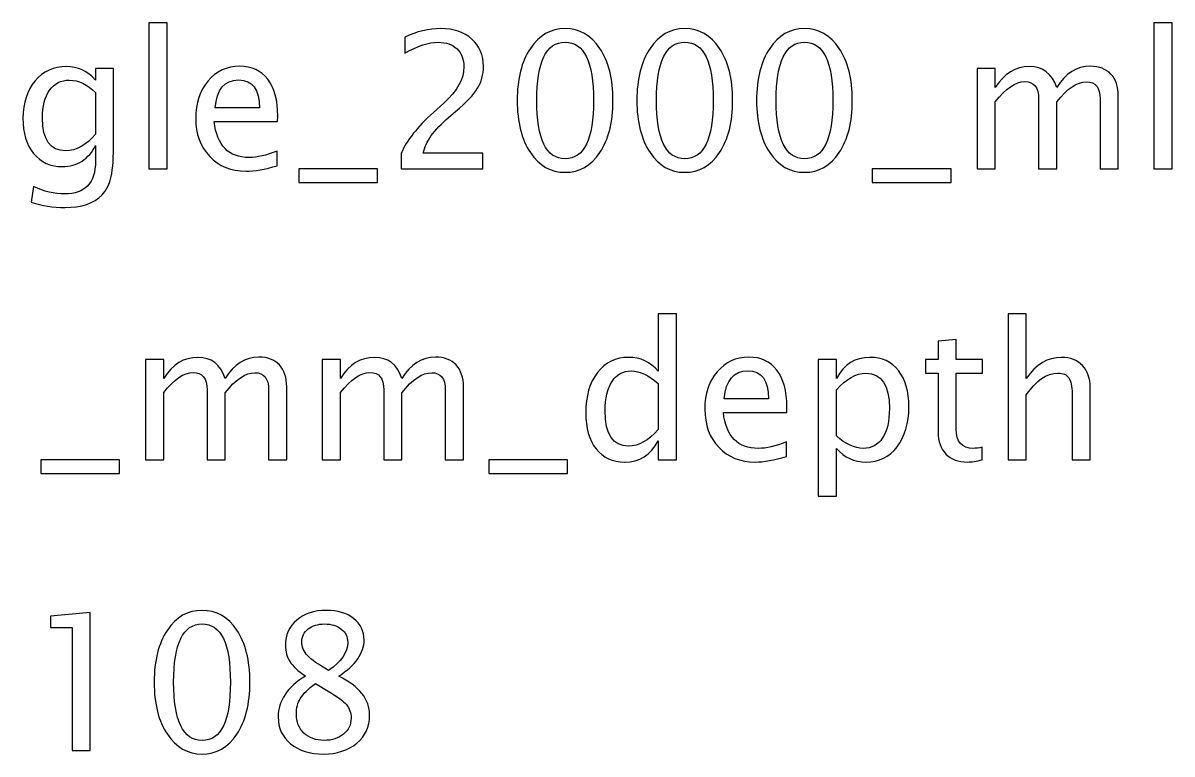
# Model space of a CAD drawing. Header units: centimetres. Extents: x -276 to 74, y -105 to 60.
# Drawn here: x 10.87 to 18.58, y 39.24 to 44.15 of the extents above; entities that cross this region are included whole.
import ezdxf

# ---------------------------------------------------------------- set-up
doc = ezdxf.new("R2010")
doc.units = ezdxf.units.CM
doc.header["$MEASUREMENT"] = 0
doc.layers.add('Layer 1', color=7, linetype='Continuous')

msp = doc.modelspace()

# ---------------------------------------------------------------- linework, layer by layer
at = {"layer": 'Layer 1'}
for points, knots in [([(11.71084, 43.17044), (11.71084, 43.17044), (11.71084, 44.14961), (11.71084, 44.14961), (11.71084, 44.14961), (11.71084, 44.14961), (11.83276, 44.14961), (11.83276, 44.14961), (11.83276, 44.14961), (11.83276, 44.14961), (11.83276, 43.17044), (11.83276, 43.17044), (11.83276, 43.17044), (11.83276, 43.17044), (11.71084, 43.17044), (11.71084, 43.17044)], [0, 0, 0, 0, 0.2, 0.2, 0.2, 0.2, 0.4, 0.4, 0.4, 0.4, 0.6, 0.6, 0.6, 0.6, 1, 1, 1, 1]), ([(13.40396, 43.17044), (13.40396, 43.17044), (13.40396, 43.27712), (13.40396, 43.27712), (13.40396, 43.27712), (13.43952, 43.36031), (13.51128, 43.45111), (13.61944, 43.54911), (13.61944, 43.54911), (13.61944, 43.54911), (13.68929, 43.61177), (13.68929, 43.61177), (13.68929, 43.61177), (13.77925, 43.69347), (13.82433, 43.77433), (13.82433, 43.85476), (13.82433, 43.85476), (13.82433, 43.90619), (13.80888, 43.94641), (13.77819, 43.97583), (13.77819, 43.97583), (13.7475, 44.00525), (13.70495, 44.02007), (13.65098, 44.02007), (13.65098, 44.02007), (13.5879, 44.02007), (13.51318, 43.99594), (13.42682, 43.94768), (13.42682, 43.94768), (13.42682, 43.94768), (13.42682, 44.05436), (13.42682, 44.05436), (13.42682, 44.05436), (13.50831, 44.09246), (13.58938, 44.11151), (13.67024, 44.11151), (13.67024, 44.11151), (13.75617, 44.11151), (13.82518, 44.08844), (13.87725, 44.04208), (13.87725, 44.04208), (13.92911, 43.99573), (13.95514, 43.93435), (13.95514, 43.85772), (13.95514, 43.85772), (13.95514, 43.80269), (13.94202, 43.75379), (13.91577, 43.71125), (13.91577, 43.71125), (13.88931, 43.66849), (13.84042, 43.61685), (13.76866, 43.55589), (13.76866, 43.55589), (13.76866, 43.55589), (13.72146, 43.51567), (13.72146, 43.51567), (13.72146, 43.51567), (13.62325, 43.43248), (13.56652, 43.3529), (13.55128, 43.27712), (13.55128, 43.27712), (13.55128, 43.27712), (13.95133, 43.27712), (13.95133, 43.27712), (13.95133, 43.27712), (13.95133, 43.27712), (13.95133, 43.17044), (13.95133, 43.17044), (13.95133, 43.17044), (13.95133, 43.17044), (13.40396, 43.17044), (13.40396, 43.17044)], [0, 0, 0, 0, 0.0526316, 0.0526316, 0.0526316, 0.0526316, 0.1052632, 0.1052632, 0.1052632, 0.1052632, 0.1578947, 0.1578947, 0.1578947, 0.1578947, 0.2105263, 0.2105263, 0.2105263, 0.2105263, 0.2631579, 0.2631579, 0.2631579, 0.2631579, 0.3157895, 0.3157895, 0.3157895, 0.3157895, 0.3684211, 0.3684211, 0.3684211, 0.3684211, 0.4210526, 0.4210526, 0.4210526, 0.4210526, 0.4736842, 0.4736842, 0.4736842, 0.4736842, 0.5263158, 0.5263158, 0.5263158, 0.5263158, 0.5789474, 0.5789474, 0.5789474, 0.5789474, 0.6315789, 0.6315789, 0.6315789, 0.6315789, 0.6842105, 0.6842105, 0.6842105, 0.6842105, 0.7368421, 0.7368421, 0.7368421, 0.7368421, 0.7894737, 0.7894737, 0.7894737, 0.7894737, 0.8421053, 0.8421053, 0.8421053, 0.8421053, 0.8947368, 0.8947368, 0.8947368, 0.8947368, 1, 1, 1, 1]), ([(14.50293, 43.14758), (14.40662, 43.14758), (14.32894, 43.19182), (14.2701, 43.28008), (14.2701, 43.28008), (14.21104, 43.36835), (14.18162, 43.48477), (14.18162, 43.62955), (14.18162, 43.62955), (14.18162, 43.77433), (14.21104, 43.89074), (14.2701, 43.97901), (14.2701, 43.97901), (14.32894, 44.06727), (14.40662, 44.11151), (14.50293, 44.11151), (14.50293, 44.11151), (14.59966, 44.11151), (14.67734, 44.06748), (14.73619, 43.97943), (14.73619, 43.97943), (14.79482, 43.89138), (14.82424, 43.77475), (14.82424, 43.62955), (14.82424, 43.62955), (14.82424, 43.48477), (14.79482, 43.36835), (14.73619, 43.28008), (14.73619, 43.28008), (14.67734, 43.19182), (14.59966, 43.14758), (14.50293, 43.14758)], [0, 0, 0, 0, 0.1111111, 0.1111111, 0.1111111, 0.1111111, 0.2222222, 0.2222222, 0.2222222, 0.2222222, 0.3333333, 0.3333333, 0.3333333, 0.3333333, 0.4444444, 0.4444444, 0.4444444, 0.4444444, 0.5555556, 0.5555556, 0.5555556, 0.5555556, 0.6666667, 0.6666667, 0.6666667, 0.6666667, 0.7777778, 0.7777778, 0.7777778, 0.7777778, 1, 1, 1, 1]), ([(15.30599, 43.14758), (15.20968, 43.14758), (15.132, 43.19182), (15.07316, 43.28008), (15.07316, 43.28008), (15.0141, 43.36835), (14.98468, 43.48477), (14.98468, 43.62955), (14.98468, 43.62955), (14.98468, 43.77433), (15.0141, 43.89074), (15.07316, 43.97901), (15.07316, 43.97901), (15.132, 44.06727), (15.20968, 44.11151), (15.30599, 44.11151), (15.30599, 44.11151), (15.40272, 44.11151), (15.4804, 44.06748), (15.53925, 43.97943), (15.53925, 43.97943), (15.59788, 43.89138), (15.6273, 43.77475), (15.6273, 43.62955), (15.6273, 43.62955), (15.6273, 43.48477), (15.59788, 43.36835), (15.53925, 43.28008), (15.53925, 43.28008), (15.4804, 43.19182), (15.40272, 43.14758), (15.30599, 43.14758)], [0, 0, 0, 0, 0.1111111, 0.1111111, 0.1111111, 0.1111111, 0.2222222, 0.2222222, 0.2222222, 0.2222222, 0.3333333, 0.3333333, 0.3333333, 0.3333333, 0.4444444, 0.4444444, 0.4444444, 0.4444444, 0.5555556, 0.5555556, 0.5555556, 0.5555556, 0.6666667, 0.6666667, 0.6666667, 0.6666667, 0.7777778, 0.7777778, 0.7777778, 0.7777778, 1, 1, 1, 1]), ([(16.10905, 43.14758), (16.01274, 43.14758), (15.93506, 43.19182), (15.87622, 43.28008), (15.87622, 43.28008), (15.81716, 43.36835), (15.78774, 43.48477), (15.78774, 43.62955), (15.78774, 43.62955), (15.78774, 43.77433), (15.81716, 43.89074), (15.87622, 43.97901), (15.87622, 43.97901), (15.93506, 44.06727), (16.01274, 44.11151), (16.10905, 44.11151), (16.10905, 44.11151), (16.20578, 44.11151), (16.28346, 44.06748), (16.34231, 43.97943), (16.34231, 43.97943), (16.40094, 43.89138), (16.43036, 43.77475), (16.43036, 43.62955), (16.43036, 43.62955), (16.43036, 43.48477), (16.40094, 43.36835), (16.34231, 43.28008), (16.34231, 43.28008), (16.28346, 43.19182), (16.20578, 43.14758), (16.10905, 43.14758)], [0, 0, 0, 0, 0.1111111, 0.1111111, 0.1111111, 0.1111111, 0.2222222, 0.2222222, 0.2222222, 0.2222222, 0.3333333, 0.3333333, 0.3333333, 0.3333333, 0.4444444, 0.4444444, 0.4444444, 0.4444444, 0.5555556, 0.5555556, 0.5555556, 0.5555556, 0.6666667, 0.6666667, 0.6666667, 0.6666667, 0.7777778, 0.7777778, 0.7777778, 0.7777778, 1, 1, 1, 1]), ([(18.45347, 43.17044), (18.45347, 43.17044), (18.45347, 44.14961), (18.45347, 44.14961), (18.45347, 44.14961), (18.45347, 44.14961), (18.57539, 44.14961), (18.57539, 44.14961), (18.57539, 44.14961), (18.57539, 44.14961), (18.57539, 43.17044), (18.57539, 43.17044), (18.57539, 43.17044), (18.57539, 43.17044), (18.45347, 43.17044), (18.45347, 43.17044)], [0, 0, 0, 0, 0.2, 0.2, 0.2, 0.2, 0.4, 0.4, 0.4, 0.4, 0.6, 0.6, 0.6, 0.6, 1, 1, 1, 1]), ([(14.50272, 43.23902), (14.62993, 43.23902), (14.69343, 43.3692), (14.69343, 43.62955), (14.69343, 43.62955), (14.69343, 43.8899), (14.62993, 44.02007), (14.50272, 44.02007), (14.50272, 44.02007), (14.37593, 44.02007), (14.31243, 43.8899), (14.31243, 43.62955), (14.31243, 43.62955), (14.31243, 43.3692), (14.37593, 43.23902), (14.50272, 43.23902)], [0, 0, 0, 0, 0.2, 0.2, 0.2, 0.2, 0.4, 0.4, 0.4, 0.4, 0.6, 0.6, 0.6, 0.6, 1, 1, 1, 1]), ([(15.30578, 43.23902), (15.43299, 43.23902), (15.49649, 43.3692), (15.49649, 43.62955), (15.49649, 43.62955), (15.49649, 43.8899), (15.43299, 44.02007), (15.30578, 44.02007), (15.30578, 44.02007), (15.17899, 44.02007), (15.11549, 43.8899), (15.11549, 43.62955), (15.11549, 43.62955), (15.11549, 43.3692), (15.17899, 43.23902), (15.30578, 43.23902)], [0, 0, 0, 0, 0.2, 0.2, 0.2, 0.2, 0.4, 0.4, 0.4, 0.4, 0.6, 0.6, 0.6, 0.6, 1, 1, 1, 1]), ([(16.10884, 43.23902), (16.23605, 43.23902), (16.29955, 43.3692), (16.29955, 43.62955), (16.29955, 43.62955), (16.29955, 43.8899), (16.23605, 44.02007), (16.10884, 44.02007), (16.10884, 44.02007), (15.98205, 44.02007), (15.91855, 43.8899), (15.91855, 43.62955), (15.91855, 43.62955), (15.91855, 43.3692), (15.98205, 43.23902), (16.10884, 43.23902)], [0, 0, 0, 0, 0.2, 0.2, 0.2, 0.2, 0.4, 0.4, 0.4, 0.4, 0.6, 0.6, 0.6, 0.6, 1, 1, 1, 1]), ([(10.92153, 42.94692), (10.92153, 42.94692), (10.93592, 43.05233), (10.93592, 43.05233), (10.93592, 43.05233), (11.00662, 43.01931), (11.07668, 43.0028), (11.1459, 43.0028), (11.1459, 43.0028), (11.28327, 43.0028), (11.35206, 43.07561), (11.35206, 43.22103), (11.35206, 43.22103), (11.35206, 43.22103), (11.35206, 43.32686), (11.35206, 43.32686), (11.35206, 43.32686), (11.33089, 43.2822), (11.30084, 43.2477), (11.26168, 43.22293), (11.26168, 43.22293), (11.22252, 43.19817), (11.17892, 43.18568), (11.13087, 43.18568), (11.13087, 43.18568), (11.04938, 43.18568), (10.98482, 43.21489), (10.93719, 43.27331), (10.93719, 43.27331), (10.88957, 43.33173), (10.86565, 43.41089), (10.86565, 43.5108), (10.86565, 43.5108), (10.86565, 43.61304), (10.89274, 43.69643), (10.94693, 43.76099), (10.94693, 43.76099), (11.00133, 43.82534), (11.07139, 43.85751), (11.15754, 43.85751), (11.15754, 43.85751), (11.23289, 43.85751), (11.29787, 43.82703), (11.35206, 43.76586), (11.35206, 43.76586), (11.35206, 43.76586), (11.35206, 43.84354), (11.35206, 43.84354), (11.35206, 43.84354), (11.35206, 43.84354), (11.47398, 43.84354), (11.47398, 43.84354), (11.47398, 43.84354), (11.47398, 43.84354), (11.47398, 43.35417), (11.47398, 43.35417), (11.47398, 43.35417), (11.47398, 43.24897), (11.46848, 43.17108), (11.45747, 43.12049), (11.45747, 43.12049), (11.44668, 43.0699), (11.42593, 43.02841), (11.39588, 42.99624), (11.39588, 42.99624), (11.34254, 42.93972), (11.25914, 42.91136), (11.1459, 42.91136), (11.1459, 42.91136), (11.06822, 42.91136), (10.9935, 42.92321), (10.92153, 42.94692)], [0, 0, 0, 0, 0.0526316, 0.0526316, 0.0526316, 0.0526316, 0.1052632, 0.1052632, 0.1052632, 0.1052632, 0.1578947, 0.1578947, 0.1578947, 0.1578947, 0.2105263, 0.2105263, 0.2105263, 0.2105263, 0.2631579, 0.2631579, 0.2631579, 0.2631579, 0.3157895, 0.3157895, 0.3157895, 0.3157895, 0.3684211, 0.3684211, 0.3684211, 0.3684211, 0.4210526, 0.4210526, 0.4210526, 0.4210526, 0.4736842, 0.4736842, 0.4736842, 0.4736842, 0.5263158, 0.5263158, 0.5263158, 0.5263158, 0.5789474, 0.5789474, 0.5789474, 0.5789474, 0.6315789, 0.6315789, 0.6315789, 0.6315789, 0.6842105, 0.6842105, 0.6842105, 0.6842105, 0.7368421, 0.7368421, 0.7368421, 0.7368421, 0.7894737, 0.7894737, 0.7894737, 0.7894737, 0.8421053, 0.8421053, 0.8421053, 0.8421053, 0.8947368, 0.8947368, 0.8947368, 0.8947368, 1, 1, 1, 1]), ([(12.5719, 43.19203), (12.48999, 43.16748), (12.41992, 43.1552), (12.3615, 43.1552), (12.3615, 43.1552), (12.26181, 43.1552), (12.18074, 43.18822), (12.1183, 43.25405), (12.1183, 43.25405), (12.05586, 43.31988), (12.02453, 43.40518), (12.02453, 43.51017), (12.02453, 43.51017), (12.02453, 43.61198), (12.05205, 43.69559), (12.10729, 43.76099), (12.10729, 43.76099), (12.16254, 43.82618), (12.23323, 43.85878), (12.31938, 43.85878), (12.31938, 43.85878), (12.40087, 43.85878), (12.46395, 43.82978), (12.5084, 43.77179), (12.5084, 43.77179), (12.55285, 43.71379), (12.57508, 43.63166), (12.57508, 43.52519), (12.57508, 43.52519), (12.57508, 43.52519), (12.57444, 43.48794), (12.57444, 43.48794), (12.57444, 43.48794), (12.57444, 43.48794), (12.14899, 43.48794), (12.14899, 43.48794), (12.14899, 43.48794), (12.16677, 43.32707), (12.2453, 43.24664), (12.38436, 43.24664), (12.38436, 43.24664), (12.43538, 43.24664), (12.49782, 43.26103), (12.5719, 43.28982), (12.5719, 43.28982), (12.5719, 43.28982), (12.5719, 43.19203), (12.5719, 43.19203)], [0, 0, 0, 0, 0.0769231, 0.0769231, 0.0769231, 0.0769231, 0.1538462, 0.1538462, 0.1538462, 0.1538462, 0.2307692, 0.2307692, 0.2307692, 0.2307692, 0.3076923, 0.3076923, 0.3076923, 0.3076923, 0.3846154, 0.3846154, 0.3846154, 0.3846154, 0.4615385, 0.4615385, 0.4615385, 0.4615385, 0.5384615, 0.5384615, 0.5384615, 0.5384615, 0.6153846, 0.6153846, 0.6153846, 0.6153846, 0.6923077, 0.6923077, 0.6923077, 0.6923077, 0.7692308, 0.7692308, 0.7692308, 0.7692308, 0.8461538, 0.8461538, 0.8461538, 0.8461538, 1, 1, 1, 1]), ([(17.26771, 43.17044), (17.26771, 43.17044), (17.26771, 43.84354), (17.26771, 43.84354), (17.26771, 43.84354), (17.26771, 43.84354), (17.38963, 43.84354), (17.38963, 43.84354), (17.38963, 43.84354), (17.38963, 43.84354), (17.38963, 43.71633), (17.38963, 43.71633), (17.38963, 43.71633), (17.44911, 43.81052), (17.52531, 43.85751), (17.61865, 43.85751), (17.61865, 43.85751), (17.70861, 43.85751), (17.76978, 43.81052), (17.80238, 43.71633), (17.80238, 43.71633), (17.86017, 43.81137), (17.93552, 43.85878), (18.02802, 43.85878), (18.02802, 43.85878), (18.08707, 43.85878), (18.133, 43.84142), (18.16581, 43.8065), (18.16581, 43.8065), (18.19862, 43.77157), (18.21513, 43.72268), (18.21513, 43.65981), (18.21513, 43.65981), (18.21513, 43.65981), (18.21513, 43.17044), (18.21513, 43.17044), (18.21513, 43.17044), (18.21513, 43.17044), (18.09321, 43.17044), (18.09321, 43.17044), (18.09321, 43.17044), (18.09321, 43.17044), (18.09321, 43.63971), (18.09321, 43.63971), (18.09321, 43.63971), (18.09321, 43.71633), (18.06273, 43.75464), (18.00177, 43.75464), (18.00177, 43.75464), (17.93848, 43.75464), (17.87202, 43.70998), (17.80238, 43.62044), (17.80238, 43.62044), (17.80238, 43.62044), (17.80238, 43.17044), (17.80238, 43.17044), (17.80238, 43.17044), (17.80238, 43.17044), (17.68046, 43.17044), (17.68046, 43.17044), (17.68046, 43.17044), (17.68046, 43.17044), (17.68046, 43.64013), (17.68046, 43.64013), (17.68046, 43.64013), (17.68046, 43.71739), (17.64956, 43.75591), (17.58754, 43.75591), (17.58754, 43.75591), (17.52594, 43.75591), (17.4599, 43.71104), (17.38963, 43.62108), (17.38963, 43.62108), (17.38963, 43.62108), (17.38963, 43.17044), (17.38963, 43.17044), (17.38963, 43.17044), (17.38963, 43.17044), (17.26771, 43.17044), (17.26771, 43.17044)], [0, 0, 0, 0, 0.047619, 0.047619, 0.047619, 0.047619, 0.0952381, 0.0952381, 0.0952381, 0.0952381, 0.1428571, 0.1428571, 0.1428571, 0.1428571, 0.1904762, 0.1904762, 0.1904762, 0.1904762, 0.2380952, 0.2380952, 0.2380952, 0.2380952, 0.2857143, 0.2857143, 0.2857143, 0.2857143, 0.3333333, 0.3333333, 0.3333333, 0.3333333, 0.3809524, 0.3809524, 0.3809524, 0.3809524, 0.4285714, 0.4285714, 0.4285714, 0.4285714, 0.4761905, 0.4761905, 0.4761905, 0.4761905, 0.5238095, 0.5238095, 0.5238095, 0.5238095, 0.5714286, 0.5714286, 0.5714286, 0.5714286, 0.6190476, 0.6190476, 0.6190476, 0.6190476, 0.6666667, 0.6666667, 0.6666667, 0.6666667, 0.7142857, 0.7142857, 0.7142857, 0.7142857, 0.7619048, 0.7619048, 0.7619048, 0.7619048, 0.8095238, 0.8095238, 0.8095238, 0.8095238, 0.8571429, 0.8571429, 0.8571429, 0.8571429, 0.9047619, 0.9047619, 0.9047619, 0.9047619, 1, 1, 1, 1]), ([(11.35206, 43.40327), (11.35206, 43.40327), (11.35206, 43.68246), (11.35206, 43.68246), (11.35206, 43.68246), (11.2983, 43.73813), (11.23967, 43.76607), (11.17638, 43.76607), (11.17638, 43.76607), (11.12007, 43.76607), (11.07605, 43.74363), (11.0443, 43.69855), (11.0443, 43.69855), (11.01234, 43.65368), (10.99646, 43.59123), (10.99646, 43.51165), (10.99646, 43.51165), (10.99646, 43.36539), (11.04832, 43.29236), (11.15225, 43.29236), (11.15225, 43.29236), (11.22294, 43.29236), (11.28962, 43.3294), (11.35206, 43.40327)], [0, 0, 0, 0, 0.1428571, 0.1428571, 0.1428571, 0.1428571, 0.2857143, 0.2857143, 0.2857143, 0.2857143, 0.4285714, 0.4285714, 0.4285714, 0.4285714, 0.5714286, 0.5714286, 0.5714286, 0.5714286, 0.7142857, 0.7142857, 0.7142857, 0.7142857, 1, 1, 1, 1]), ([(12.15534, 43.57938), (12.15534, 43.57938), (12.45252, 43.57938), (12.45252, 43.57938), (12.45252, 43.57938), (12.45252, 43.70469), (12.40574, 43.76734), (12.3124, 43.76734), (12.3124, 43.76734), (12.21842, 43.76734), (12.16614, 43.70469), (12.15534, 43.57938)], [0, 0, 0, 0, 0.25, 0.25, 0.25, 0.25, 0.5, 0.5, 0.5, 0.5, 1, 1, 1, 1]), ([(12.71689, 43.079), (12.71689, 43.079), (12.71689, 43.17044), (12.71689, 43.17044), (12.71689, 43.17044), (12.71689, 43.17044), (13.24521, 43.17044), (13.24521, 43.17044), (13.24521, 43.17044), (13.24521, 43.17044), (13.24521, 43.079), (13.24521, 43.079), (13.24521, 43.079), (13.24521, 43.079), (12.71689, 43.079), (12.71689, 43.079)], [0, 0, 0, 0, 0.2, 0.2, 0.2, 0.2, 0.4, 0.4, 0.4, 0.4, 0.6, 0.6, 0.6, 0.6, 1, 1, 1, 1]), ([(16.56413, 43.079), (16.56413, 43.079), (16.56413, 43.17044), (16.56413, 43.17044), (16.56413, 43.17044), (16.56413, 43.17044), (17.09245, 43.17044), (17.09245, 43.17044), (17.09245, 43.17044), (17.09245, 43.17044), (17.09245, 43.079), (17.09245, 43.079), (17.09245, 43.079), (17.09245, 43.079), (16.56413, 43.079), (16.56413, 43.079)], [0, 0, 0, 0, 0.2, 0.2, 0.2, 0.2, 0.4, 0.4, 0.4, 0.4, 0.6, 0.6, 0.6, 0.6, 1, 1, 1, 1]), ([(15.12766, 41.21887), (15.12766, 41.21887), (15.12766, 41.34524), (15.12766, 41.34524), (15.12766, 41.34524), (15.07792, 41.25083), (15.00299, 41.20363), (14.90287, 41.20363), (14.90287, 41.20363), (14.82159, 41.20363), (14.75767, 41.23305), (14.7111, 41.29211), (14.7111, 41.29211), (14.66453, 41.35116), (14.64125, 41.43181), (14.64125, 41.53404), (14.64125, 41.53404), (14.64125, 41.6458), (14.66771, 41.73576), (14.72041, 41.80392), (14.72041, 41.80392), (14.77333, 41.87186), (14.84276, 41.90594), (14.92891, 41.90594), (14.92891, 41.90594), (15.0087, 41.90594), (15.07517, 41.87546), (15.12766, 41.81429), (15.12766, 41.81429), (15.12766, 41.81429), (15.12766, 42.19804), (15.12766, 42.19804), (15.12766, 42.19804), (15.12766, 42.19804), (15.24958, 42.19804), (15.24958, 42.19804), (15.24958, 42.19804), (15.24958, 42.19804), (15.24958, 41.21887), (15.24958, 41.21887), (15.24958, 41.21887), (15.24958, 41.21887), (15.12766, 41.21887), (15.12766, 41.21887)], [0, 0, 0, 0, 0.0833333, 0.0833333, 0.0833333, 0.0833333, 0.1666667, 0.1666667, 0.1666667, 0.1666667, 0.25, 0.25, 0.25, 0.25, 0.3333333, 0.3333333, 0.3333333, 0.3333333, 0.4166667, 0.4166667, 0.4166667, 0.4166667, 0.5, 0.5, 0.5, 0.5, 0.5833333, 0.5833333, 0.5833333, 0.5833333, 0.6666667, 0.6666667, 0.6666667, 0.6666667, 0.75, 0.75, 0.75, 0.75, 0.8333333, 0.8333333, 0.8333333, 0.8333333, 1, 1, 1, 1]), ([(17.47567, 41.21887), (17.47567, 41.21887), (17.47567, 42.19804), (17.47567, 42.19804), (17.47567, 42.19804), (17.47567, 42.19804), (17.59759, 42.19804), (17.59759, 42.19804), (17.59759, 42.19804), (17.59759, 42.19804), (17.59759, 41.76476), (17.59759, 41.76476), (17.59759, 41.76476), (17.66215, 41.85895), (17.74131, 41.90594), (17.83487, 41.90594), (17.83487, 41.90594), (17.89371, 41.90594), (17.94049, 41.88753), (17.97499, 41.85048), (17.97499, 41.85048), (18.00949, 41.81365), (18.02685, 41.76391), (18.02685, 41.70168), (18.02685, 41.70168), (18.02685, 41.70168), (18.02685, 41.21887), (18.02685, 41.21887), (18.02685, 41.21887), (18.02685, 41.21887), (17.90493, 41.21887), (17.90493, 41.21887), (17.90493, 41.21887), (17.90493, 41.21887), (17.90493, 41.66189), (17.90493, 41.66189), (17.90493, 41.66189), (17.90493, 41.71184), (17.89752, 41.7474), (17.88292, 41.76857), (17.88292, 41.76857), (17.8681, 41.78995), (17.84376, 41.80053), (17.80968, 41.80053), (17.80968, 41.80053), (17.73475, 41.80053), (17.66405, 41.75164), (17.59759, 41.65385), (17.59759, 41.65385), (17.59759, 41.65385), (17.59759, 41.21887), (17.59759, 41.21887), (17.59759, 41.21887), (17.59759, 41.21887), (17.47567, 41.21887), (17.47567, 41.21887)], [0, 0, 0, 0, 0.0666667, 0.0666667, 0.0666667, 0.0666667, 0.1333333, 0.1333333, 0.1333333, 0.1333333, 0.2, 0.2, 0.2, 0.2, 0.2666667, 0.2666667, 0.2666667, 0.2666667, 0.3333333, 0.3333333, 0.3333333, 0.3333333, 0.4, 0.4, 0.4, 0.4, 0.4666667, 0.4666667, 0.4666667, 0.4666667, 0.5333333, 0.5333333, 0.5333333, 0.5333333, 0.6, 0.6, 0.6, 0.6, 0.6666667, 0.6666667, 0.6666667, 0.6666667, 0.7333333, 0.7333333, 0.7333333, 0.7333333, 0.8, 0.8, 0.8, 0.8, 0.8666667, 0.8666667, 0.8666667, 0.8666667, 1, 1, 1, 1]), ([(17.30168, 41.21908), (17.264, 41.20871), (17.2312, 41.20363), (17.20347, 41.20363), (17.20347, 41.20363), (17.14124, 41.20363), (17.09277, 41.22141), (17.05805, 41.25697), (17.05805, 41.25697), (17.02313, 41.29253), (17.00577, 41.34185), (17.00577, 41.40514), (17.00577, 41.40514), (17.00577, 41.40514), (17.00577, 41.80053), (17.00577, 41.80053), (17.00577, 41.80053), (17.00577, 41.80053), (16.92153, 41.80053), (16.92153, 41.80053), (16.92153, 41.80053), (16.92153, 41.80053), (16.92153, 41.89197), (16.92153, 41.89197), (16.92153, 41.89197), (16.92153, 41.89197), (17.00577, 41.89197), (17.00577, 41.89197), (17.00577, 41.89197), (17.00577, 41.89197), (17.00577, 42.01368), (17.00577, 42.01368), (17.00577, 42.01368), (17.00577, 42.01368), (17.12769, 42.02532), (17.12769, 42.02532), (17.12769, 42.02532), (17.12769, 42.02532), (17.12769, 41.89197), (17.12769, 41.89197), (17.12769, 41.89197), (17.12769, 41.89197), (17.30422, 41.89197), (17.30422, 41.89197), (17.30422, 41.89197), (17.30422, 41.89197), (17.30422, 41.80053), (17.30422, 41.80053), (17.30422, 41.80053), (17.30422, 41.80053), (17.12769, 41.80053), (17.12769, 41.80053), (17.12769, 41.80053), (17.12769, 41.80053), (17.12769, 41.42715), (17.12769, 41.42715), (17.12769, 41.42715), (17.12769, 41.3391), (17.166, 41.29507), (17.24241, 41.29507), (17.24241, 41.29507), (17.25871, 41.29507), (17.2784, 41.29782), (17.30168, 41.30311), (17.30168, 41.30311), (17.30168, 41.30311), (17.30168, 41.21908), (17.30168, 41.21908)], [0, 0, 0, 0, 0.0555556, 0.0555556, 0.0555556, 0.0555556, 0.1111111, 0.1111111, 0.1111111, 0.1111111, 0.1666667, 0.1666667, 0.1666667, 0.1666667, 0.2222222, 0.2222222, 0.2222222, 0.2222222, 0.2777778, 0.2777778, 0.2777778, 0.2777778, 0.3333333, 0.3333333, 0.3333333, 0.3333333, 0.3888889, 0.3888889, 0.3888889, 0.3888889, 0.4444444, 0.4444444, 0.4444444, 0.4444444, 0.5, 0.5, 0.5, 0.5, 0.5555556, 0.5555556, 0.5555556, 0.5555556, 0.6111111, 0.6111111, 0.6111111, 0.6111111, 0.6666667, 0.6666667, 0.6666667, 0.6666667, 0.7222222, 0.7222222, 0.7222222, 0.7222222, 0.7777778, 0.7777778, 0.7777778, 0.7777778, 0.8333333, 0.8333333, 0.8333333, 0.8333333, 0.8888889, 0.8888889, 0.8888889, 0.8888889, 1, 1, 1, 1]), ([(11.68807, 41.21887), (11.68807, 41.21887), (11.68807, 41.89197), (11.68807, 41.89197), (11.68807, 41.89197), (11.68807, 41.89197), (11.80999, 41.89197), (11.80999, 41.89197), (11.80999, 41.89197), (11.80999, 41.89197), (11.80999, 41.76476), (11.80999, 41.76476), (11.80999, 41.76476), (11.86947, 41.85895), (11.94567, 41.90594), (12.03901, 41.90594), (12.03901, 41.90594), (12.12897, 41.90594), (12.19014, 41.85895), (12.22274, 41.76476), (12.22274, 41.76476), (12.28053, 41.8598), (12.35588, 41.90721), (12.44838, 41.90721), (12.44838, 41.90721), (12.50743, 41.90721), (12.55336, 41.88985), (12.58617, 41.85493), (12.58617, 41.85493), (12.61898, 41.82), (12.63549, 41.77111), (12.63549, 41.70824), (12.63549, 41.70824), (12.63549, 41.70824), (12.63549, 41.21887), (12.63549, 41.21887), (12.63549, 41.21887), (12.63549, 41.21887), (12.51357, 41.21887), (12.51357, 41.21887), (12.51357, 41.21887), (12.51357, 41.21887), (12.51357, 41.68814), (12.51357, 41.68814), (12.51357, 41.68814), (12.51357, 41.76476), (12.48309, 41.80307), (12.42213, 41.80307), (12.42213, 41.80307), (12.35884, 41.80307), (12.29238, 41.75841), (12.22274, 41.66887), (12.22274, 41.66887), (12.22274, 41.66887), (12.22274, 41.21887), (12.22274, 41.21887), (12.22274, 41.21887), (12.22274, 41.21887), (12.10082, 41.21887), (12.10082, 41.21887), (12.10082, 41.21887), (12.10082, 41.21887), (12.10082, 41.68856), (12.10082, 41.68856), (12.10082, 41.68856), (12.10082, 41.76582), (12.06992, 41.80434), (12.0079, 41.80434), (12.0079, 41.80434), (11.9463, 41.80434), (11.88026, 41.75947), (11.80999, 41.66951), (11.80999, 41.66951), (11.80999, 41.66951), (11.80999, 41.21887), (11.80999, 41.21887), (11.80999, 41.21887), (11.80999, 41.21887), (11.68807, 41.21887), (11.68807, 41.21887)], [0, 0, 0, 0, 0.047619, 0.047619, 0.047619, 0.047619, 0.0952381, 0.0952381, 0.0952381, 0.0952381, 0.1428571, 0.1428571, 0.1428571, 0.1428571, 0.1904762, 0.1904762, 0.1904762, 0.1904762, 0.2380952, 0.2380952, 0.2380952, 0.2380952, 0.2857143, 0.2857143, 0.2857143, 0.2857143, 0.3333333, 0.3333333, 0.3333333, 0.3333333, 0.3809524, 0.3809524, 0.3809524, 0.3809524, 0.4285714, 0.4285714, 0.4285714, 0.4285714, 0.4761905, 0.4761905, 0.4761905, 0.4761905, 0.5238095, 0.5238095, 0.5238095, 0.5238095, 0.5714286, 0.5714286, 0.5714286, 0.5714286, 0.6190476, 0.6190476, 0.6190476, 0.6190476, 0.6666667, 0.6666667, 0.6666667, 0.6666667, 0.7142857, 0.7142857, 0.7142857, 0.7142857, 0.7619048, 0.7619048, 0.7619048, 0.7619048, 0.8095238, 0.8095238, 0.8095238, 0.8095238, 0.8571429, 0.8571429, 0.8571429, 0.8571429, 0.9047619, 0.9047619, 0.9047619, 0.9047619, 1, 1, 1, 1]), ([(12.87383, 41.21887), (12.87383, 41.21887), (12.87383, 41.89197), (12.87383, 41.89197), (12.87383, 41.89197), (12.87383, 41.89197), (12.99575, 41.89197), (12.99575, 41.89197), (12.99575, 41.89197), (12.99575, 41.89197), (12.99575, 41.76476), (12.99575, 41.76476), (12.99575, 41.76476), (13.05523, 41.85895), (13.13143, 41.90594), (13.22477, 41.90594), (13.22477, 41.90594), (13.31473, 41.90594), (13.3759, 41.85895), (13.4085, 41.76476), (13.4085, 41.76476), (13.46629, 41.8598), (13.54164, 41.90721), (13.63414, 41.90721), (13.63414, 41.90721), (13.69319, 41.90721), (13.73912, 41.88985), (13.77193, 41.85493), (13.77193, 41.85493), (13.80474, 41.82), (13.82125, 41.77111), (13.82125, 41.70824), (13.82125, 41.70824), (13.82125, 41.70824), (13.82125, 41.21887), (13.82125, 41.21887), (13.82125, 41.21887), (13.82125, 41.21887), (13.69933, 41.21887), (13.69933, 41.21887), (13.69933, 41.21887), (13.69933, 41.21887), (13.69933, 41.68814), (13.69933, 41.68814), (13.69933, 41.68814), (13.69933, 41.76476), (13.66885, 41.80307), (13.60789, 41.80307), (13.60789, 41.80307), (13.5446, 41.80307), (13.47814, 41.75841), (13.4085, 41.66887), (13.4085, 41.66887), (13.4085, 41.66887), (13.4085, 41.21887), (13.4085, 41.21887), (13.4085, 41.21887), (13.4085, 41.21887), (13.28658, 41.21887), (13.28658, 41.21887), (13.28658, 41.21887), (13.28658, 41.21887), (13.28658, 41.68856), (13.28658, 41.68856), (13.28658, 41.68856), (13.28658, 41.76582), (13.25568, 41.80434), (13.19366, 41.80434), (13.19366, 41.80434), (13.13206, 41.80434), (13.06602, 41.75947), (12.99575, 41.66951), (12.99575, 41.66951), (12.99575, 41.66951), (12.99575, 41.21887), (12.99575, 41.21887), (12.99575, 41.21887), (12.99575, 41.21887), (12.87383, 41.21887), (12.87383, 41.21887)], [0, 0, 0, 0, 0.047619, 0.047619, 0.047619, 0.047619, 0.0952381, 0.0952381, 0.0952381, 0.0952381, 0.1428571, 0.1428571, 0.1428571, 0.1428571, 0.1904762, 0.1904762, 0.1904762, 0.1904762, 0.2380952, 0.2380952, 0.2380952, 0.2380952, 0.2857143, 0.2857143, 0.2857143, 0.2857143, 0.3333333, 0.3333333, 0.3333333, 0.3333333, 0.3809524, 0.3809524, 0.3809524, 0.3809524, 0.4285714, 0.4285714, 0.4285714, 0.4285714, 0.4761905, 0.4761905, 0.4761905, 0.4761905, 0.5238095, 0.5238095, 0.5238095, 0.5238095, 0.5714286, 0.5714286, 0.5714286, 0.5714286, 0.6190476, 0.6190476, 0.6190476, 0.6190476, 0.6666667, 0.6666667, 0.6666667, 0.6666667, 0.7142857, 0.7142857, 0.7142857, 0.7142857, 0.7619048, 0.7619048, 0.7619048, 0.7619048, 0.8095238, 0.8095238, 0.8095238, 0.8095238, 0.8571429, 0.8571429, 0.8571429, 0.8571429, 0.9047619, 0.9047619, 0.9047619, 0.9047619, 1, 1, 1, 1]), ([(15.98787, 41.24046), (15.90596, 41.21591), (15.83589, 41.20363), (15.77747, 41.20363), (15.77747, 41.20363), (15.67778, 41.20363), (15.59671, 41.23665), (15.53427, 41.30248), (15.53427, 41.30248), (15.47183, 41.36831), (15.4405, 41.45361), (15.4405, 41.5586), (15.4405, 41.5586), (15.4405, 41.66041), (15.46802, 41.74402), (15.52326, 41.80942), (15.52326, 41.80942), (15.57851, 41.87461), (15.6492, 41.90721), (15.73535, 41.90721), (15.73535, 41.90721), (15.81684, 41.90721), (15.87992, 41.87821), (15.92437, 41.82022), (15.92437, 41.82022), (15.96882, 41.76222), (15.99105, 41.68009), (15.99105, 41.57362), (15.99105, 41.57362), (15.99105, 41.57362), (15.99041, 41.53637), (15.99041, 41.53637), (15.99041, 41.53637), (15.99041, 41.53637), (15.56496, 41.53637), (15.56496, 41.53637), (15.56496, 41.53637), (15.58274, 41.3755), (15.66127, 41.29507), (15.80033, 41.29507), (15.80033, 41.29507), (15.85135, 41.29507), (15.91379, 41.30946), (15.98787, 41.33825), (15.98787, 41.33825), (15.98787, 41.33825), (15.98787, 41.24046), (15.98787, 41.24046)], [0, 0, 0, 0, 0.0769231, 0.0769231, 0.0769231, 0.0769231, 0.1538462, 0.1538462, 0.1538462, 0.1538462, 0.2307692, 0.2307692, 0.2307692, 0.2307692, 0.3076923, 0.3076923, 0.3076923, 0.3076923, 0.3846154, 0.3846154, 0.3846154, 0.3846154, 0.4615385, 0.4615385, 0.4615385, 0.4615385, 0.5384615, 0.5384615, 0.5384615, 0.5384615, 0.6153846, 0.6153846, 0.6153846, 0.6153846, 0.6923077, 0.6923077, 0.6923077, 0.6923077, 0.7692308, 0.7692308, 0.7692308, 0.7692308, 0.8461538, 0.8461538, 0.8461538, 0.8461538, 1, 1, 1, 1]), ([(16.20144, 40.97376), (16.20144, 40.97376), (16.20144, 41.89197), (16.20144, 41.89197), (16.20144, 41.89197), (16.20144, 41.89197), (16.32336, 41.89197), (16.32336, 41.89197), (16.32336, 41.89197), (16.32336, 41.89197), (16.32336, 41.76476), (16.32336, 41.76476), (16.32336, 41.76476), (16.37331, 41.85895), (16.44846, 41.90594), (16.54857, 41.90594), (16.54857, 41.90594), (16.62964, 41.90594), (16.69335, 41.87652), (16.73992, 41.81746), (16.73992, 41.81746), (16.78649, 41.75841), (16.80977, 41.67776), (16.80977, 41.57553), (16.80977, 41.57553), (16.80977, 41.46419), (16.78331, 41.37423), (16.73061, 41.30608), (16.73061, 41.30608), (16.6779, 41.23771), (16.60848, 41.20363), (16.52254, 41.20363), (16.52254, 41.20363), (16.44274, 41.20363), (16.37628, 41.23411), (16.32336, 41.29528), (16.32336, 41.29528), (16.32336, 41.29528), (16.32336, 40.97376), (16.32336, 40.97376), (16.32336, 40.97376), (16.32336, 40.97376), (16.20144, 40.97376), (16.20144, 40.97376)], [0, 0, 0, 0, 0.0833333, 0.0833333, 0.0833333, 0.0833333, 0.1666667, 0.1666667, 0.1666667, 0.1666667, 0.25, 0.25, 0.25, 0.25, 0.3333333, 0.3333333, 0.3333333, 0.3333333, 0.4166667, 0.4166667, 0.4166667, 0.4166667, 0.5, 0.5, 0.5, 0.5, 0.5833333, 0.5833333, 0.5833333, 0.5833333, 0.6666667, 0.6666667, 0.6666667, 0.6666667, 0.75, 0.75, 0.75, 0.75, 0.8333333, 0.8333333, 0.8333333, 0.8333333, 1, 1, 1, 1]), ([(15.12766, 41.73089), (15.06437, 41.78656), (15.00447, 41.8145), (14.94774, 41.8145), (14.94774, 41.8145), (14.89186, 41.8145), (14.84868, 41.79122), (14.81799, 41.74444), (14.81799, 41.74444), (14.7873, 41.69787), (14.77206, 41.63183), (14.77206, 41.54632), (14.77206, 41.54632), (14.77206, 41.38905), (14.82413, 41.31031), (14.92848, 41.31031), (14.92848, 41.31031), (14.99622, 41.31031), (15.06268, 41.34735), (15.12766, 41.42122), (15.12766, 41.42122), (15.12766, 41.42122), (15.12766, 41.73089), (15.12766, 41.73089)], [0, 0, 0, 0, 0.1428571, 0.1428571, 0.1428571, 0.1428571, 0.2857143, 0.2857143, 0.2857143, 0.2857143, 0.4285714, 0.4285714, 0.4285714, 0.4285714, 0.5714286, 0.5714286, 0.5714286, 0.5714286, 0.7142857, 0.7142857, 0.7142857, 0.7142857, 1, 1, 1, 1]), ([(15.57131, 41.62781), (15.57131, 41.62781), (15.86849, 41.62781), (15.86849, 41.62781), (15.86849, 41.62781), (15.86849, 41.75312), (15.82171, 41.81577), (15.72837, 41.81577), (15.72837, 41.81577), (15.63439, 41.81577), (15.58211, 41.75312), (15.57131, 41.62781)], [0, 0, 0, 0, 0.25, 0.25, 0.25, 0.25, 0.5, 0.5, 0.5, 0.5, 1, 1, 1, 1]), ([(16.32336, 41.37931), (16.38623, 41.32322), (16.44613, 41.29507), (16.50307, 41.29507), (16.50307, 41.29507), (16.55916, 41.29507), (16.60255, 41.31857), (16.63303, 41.36534), (16.63303, 41.36534), (16.66372, 41.41212), (16.67896, 41.47795), (16.67896, 41.56304), (16.67896, 41.56304), (16.67896, 41.72052), (16.62689, 41.79926), (16.52275, 41.79926), (16.52275, 41.79926), (16.45459, 41.79926), (16.38813, 41.76243), (16.32336, 41.68856), (16.32336, 41.68856), (16.32336, 41.68856), (16.32336, 41.37931), (16.32336, 41.37931)], [0, 0, 0, 0, 0.1428571, 0.1428571, 0.1428571, 0.1428571, 0.2857143, 0.2857143, 0.2857143, 0.2857143, 0.4285714, 0.4285714, 0.4285714, 0.4285714, 0.5714286, 0.5714286, 0.5714286, 0.5714286, 0.7142857, 0.7142857, 0.7142857, 0.7142857, 1, 1, 1, 1]), ([(10.98449, 41.12743), (10.98449, 41.12743), (10.98449, 41.21887), (10.98449, 41.21887), (10.98449, 41.21887), (10.98449, 41.21887), (11.51281, 41.21887), (11.51281, 41.21887), (11.51281, 41.21887), (11.51281, 41.21887), (11.51281, 41.12743), (11.51281, 41.12743), (11.51281, 41.12743), (11.51281, 41.12743), (10.98449, 41.12743), (10.98449, 41.12743)], [0, 0, 0, 0, 0.2, 0.2, 0.2, 0.2, 0.4, 0.4, 0.4, 0.4, 0.6, 0.6, 0.6, 0.6, 1, 1, 1, 1]), ([(13.99101, 41.12743), (13.99101, 41.12743), (13.99101, 41.21887), (13.99101, 41.21887), (13.99101, 41.21887), (13.99101, 41.21887), (14.51933, 41.21887), (14.51933, 41.21887), (14.51933, 41.21887), (14.51933, 41.21887), (14.51933, 41.12743), (14.51933, 41.12743), (14.51933, 41.12743), (14.51933, 41.12743), (13.99101, 41.12743), (13.99101, 41.12743)], [0, 0, 0, 0, 0.2, 0.2, 0.2, 0.2, 0.4, 0.4, 0.4, 0.4, 0.6, 0.6, 0.6, 0.6, 1, 1, 1, 1]), ([(11.19553, 39.2673), (11.19553, 39.2673), (11.19553, 40.09407), (11.19553, 40.09407), (11.19553, 40.09407), (11.19553, 40.09407), (11.04948, 40.09407), (11.04948, 40.09407), (11.04948, 40.09407), (11.04948, 40.09407), (11.04948, 40.17027), (11.04948, 40.17027), (11.04948, 40.17027), (11.04948, 40.17027), (11.31745, 40.19313), (11.31745, 40.19313), (11.31745, 40.19313), (11.31745, 40.19313), (11.31745, 39.2673), (11.31745, 39.2673), (11.31745, 39.2673), (11.31745, 39.2673), (11.19553, 39.2673), (11.19553, 39.2673)], [0, 0, 0, 0, 0.1428571, 0.1428571, 0.1428571, 0.1428571, 0.2857143, 0.2857143, 0.2857143, 0.2857143, 0.4285714, 0.4285714, 0.4285714, 0.4285714, 0.5714286, 0.5714286, 0.5714286, 0.5714286, 0.7142857, 0.7142857, 0.7142857, 0.7142857, 1, 1, 1, 1]), ([(12.06717, 39.24444), (11.97086, 39.24444), (11.89318, 39.28868), (11.83434, 39.37694), (11.83434, 39.37694), (11.77528, 39.46521), (11.74586, 39.58163), (11.74586, 39.72641), (11.74586, 39.72641), (11.74586, 39.87119), (11.77528, 39.9876), (11.83434, 40.07587), (11.83434, 40.07587), (11.89318, 40.16413), (11.97086, 40.20837), (12.06717, 40.20837), (12.06717, 40.20837), (12.1639, 40.20837), (12.24158, 40.16434), (12.30043, 40.07629), (12.30043, 40.07629), (12.35906, 39.98824), (12.38848, 39.87161), (12.38848, 39.72641), (12.38848, 39.72641), (12.38848, 39.58163), (12.35906, 39.46521), (12.30043, 39.37694), (12.30043, 39.37694), (12.24158, 39.28868), (12.1639, 39.24444), (12.06717, 39.24444)], [0, 0, 0, 0, 0.1111111, 0.1111111, 0.1111111, 0.1111111, 0.2222222, 0.2222222, 0.2222222, 0.2222222, 0.3333333, 0.3333333, 0.3333333, 0.3333333, 0.4444444, 0.4444444, 0.4444444, 0.4444444, 0.5555556, 0.5555556, 0.5555556, 0.5555556, 0.6666667, 0.6666667, 0.6666667, 0.6666667, 0.7777778, 0.7777778, 0.7777778, 0.7777778, 1, 1, 1, 1]), ([(12.76101, 39.76705), (12.71063, 39.80218), (12.6755, 39.83478), (12.65581, 39.86505), (12.65581, 39.86505), (12.63613, 39.8951), (12.62639, 39.93151), (12.62639, 39.97406), (12.62639, 39.97406), (12.62639, 40.04348), (12.65179, 40.1), (12.70238, 40.14339), (12.70238, 40.14339), (12.75318, 40.18678), (12.81943, 40.20837), (12.90113, 40.20837), (12.90113, 40.20837), (12.97649, 40.20837), (13.03766, 40.18996), (13.08444, 40.15313), (13.08444, 40.15313), (13.13122, 40.11651), (13.15471, 40.06867), (13.15471, 40.01004), (13.15471, 40.01004), (13.15471, 39.92114), (13.09777, 39.84007), (12.98411, 39.76705), (12.98411, 39.76705), (13.12233, 39.69931), (13.19154, 39.61189), (13.19154, 39.50479), (13.19154, 39.50479), (13.19154, 39.42838), (13.16254, 39.36594), (13.10476, 39.31725), (13.10476, 39.31725), (13.04697, 39.26878), (12.97268, 39.24444), (12.88166, 39.24444), (12.88166, 39.24444), (12.79086, 39.24444), (12.71762, 39.2673), (12.66174, 39.31302), (12.66174, 39.31302), (12.60607, 39.35853), (12.57813, 39.41864), (12.57813, 39.49294), (12.57813, 39.49294), (12.57813, 39.603), (12.63909, 39.69423), (12.76101, 39.76705)], [0, 0, 0, 0, 0.0714286, 0.0714286, 0.0714286, 0.0714286, 0.1428571, 0.1428571, 0.1428571, 0.1428571, 0.2142857, 0.2142857, 0.2142857, 0.2142857, 0.2857143, 0.2857143, 0.2857143, 0.2857143, 0.3571429, 0.3571429, 0.3571429, 0.3571429, 0.4285714, 0.4285714, 0.4285714, 0.4285714, 0.5, 0.5, 0.5, 0.5, 0.5714286, 0.5714286, 0.5714286, 0.5714286, 0.6428571, 0.6428571, 0.6428571, 0.6428571, 0.7142857, 0.7142857, 0.7142857, 0.7142857, 0.7857143, 0.7857143, 0.7857143, 0.7857143, 0.8571429, 0.8571429, 0.8571429, 0.8571429, 1, 1, 1, 1]), ([(12.06696, 39.33588), (12.19417, 39.33588), (12.25767, 39.46606), (12.25767, 39.72641), (12.25767, 39.72641), (12.25767, 39.98676), (12.19417, 40.11693), (12.06696, 40.11693), (12.06696, 40.11693), (11.94017, 40.11693), (11.87667, 39.98676), (11.87667, 39.72641), (11.87667, 39.72641), (11.87667, 39.46606), (11.94017, 39.33588), (12.06696, 39.33588)], [0, 0, 0, 0, 0.2, 0.2, 0.2, 0.2, 0.4, 0.4, 0.4, 0.4, 0.6, 0.6, 0.6, 0.6, 1, 1, 1, 1]), ([(12.91595, 39.80536), (13.00146, 39.86187), (13.04422, 39.92453), (13.04422, 39.99374), (13.04422, 39.99374), (13.04422, 40.03078), (13.02983, 40.06042), (13.00125, 40.08306), (13.00125, 40.08306), (12.97247, 40.10571), (12.935, 40.11693), (12.88865, 40.11693), (12.88865, 40.11693), (12.84377, 40.11693), (12.80715, 40.10592), (12.779, 40.0837), (12.779, 40.0837), (12.75085, 40.06147), (12.73688, 40.0329), (12.73688, 39.99755), (12.73688, 39.99755), (12.73688, 39.96326), (12.74958, 39.93236), (12.77498, 39.90484), (12.77498, 39.90484), (12.80038, 39.87754), (12.84737, 39.8443), (12.91595, 39.80536)], [0, 0, 0, 0, 0.125, 0.125, 0.125, 0.125, 0.25, 0.25, 0.25, 0.25, 0.375, 0.375, 0.375, 0.375, 0.5, 0.5, 0.5, 0.5, 0.625, 0.625, 0.625, 0.625, 0.75, 0.75, 0.75, 0.75, 1, 1, 1, 1]), ([(12.82747, 39.71752), (12.77794, 39.67942), (12.74429, 39.64618), (12.72651, 39.61782), (12.72651, 39.61782), (12.70894, 39.58946), (12.70005, 39.55432), (12.70005, 39.51199), (12.70005, 39.51199), (12.70005, 39.45949), (12.71698, 39.41695), (12.75106, 39.38456), (12.75106, 39.38456), (12.78514, 39.35218), (12.8298, 39.33588), (12.88547, 39.33588), (12.88547, 39.33588), (12.93902, 39.33588), (12.98263, 39.34964), (13.01628, 39.37737), (13.01628, 39.37737), (13.05015, 39.4051), (13.06708, 39.44108), (13.06708, 39.48532), (13.06708, 39.48532), (13.06708, 39.52088), (13.05671, 39.55115), (13.03575, 39.5757), (13.03575, 39.5757), (13.0148, 39.60025), (12.97437, 39.63031), (12.91447, 39.66587), (12.91447, 39.66587), (12.91447, 39.66587), (12.82747, 39.71752), (12.82747, 39.71752)], [0, 0, 0, 0, 0.1, 0.1, 0.1, 0.1, 0.2, 0.2, 0.2, 0.2, 0.3, 0.3, 0.3, 0.3, 0.4, 0.4, 0.4, 0.4, 0.5, 0.5, 0.5, 0.5, 0.6, 0.6, 0.6, 0.6, 0.7, 0.7, 0.7, 0.7, 0.8, 0.8, 0.8, 0.8, 1, 1, 1, 1])]:
    msp.add_open_spline(points, degree=3, knots=knots, dxfattribs=at)

doc.saveas('drawing.dxf')
